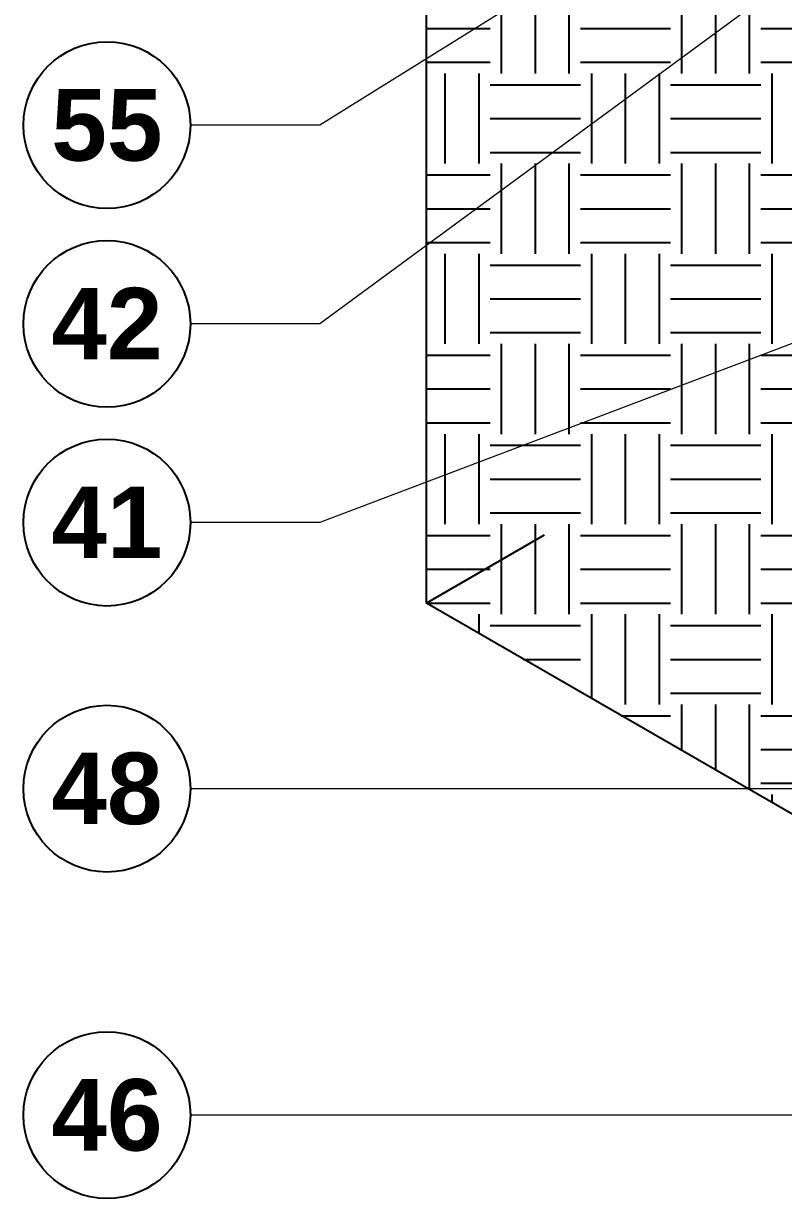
# Model space of a CAD drawing. Header units: millimetres. Extents: x 0 to 297, y 0 to 420.
# Drawn here: x 40.12 to 61.52, y 54.34 to 87.45 of the extents above; entities that cross this region are included whole.
import ezdxf
from ezdxf.enums import TextEntityAlignment as Align

# ---------------------------------------------------------------- set-up
doc = ezdxf.new("R2010")
doc.units = ezdxf.units.MM
for name, color, linetype in [('2-AXO-ARISTAS', 7, 'Continuous'), ('2-AXO-RAYADOS', 8, 'Continuous'), ('3-TEXTOS', 7, 'Continuous')]:
    doc.layers.add(name, color=color, linetype=linetype)
doc.styles.add('ARIAL-NEGRITA', font='arialbd.ttf')

msp = doc.modelspace()

# ---------------------------------------------------------------- hatches: boundary and pattern name
at = {"layer": '2-AXO-RAYADOS'}
h = msp.add_hatch(dxfattribs=at)
h.set_pattern_fill('EARTH', color=8, scale=0.4)
h.set_pattern_definition([(0, (-122, 0), (2.54, 2.54), [2.54, -2.54]), (0, (-122, 0.9525), (2.54, 2.54), [2.54, -2.54]), (0, (-122, 1.905), (2.54, 2.54), [2.54, -2.54]), (90, (-121.6825, 2.2225), (-2.54, 2.54), [2.54, -2.54]), (90, (-120.73, 2.2225), (-2.54, 2.54), [2.54, -2.54]), (90, (-119.7775, 2.2225), (-2.54, 2.54), [2.54, -2.54])])
h.paths.add_polyline_path([(62.028, 88.59), (62.028, 88.59), (62.028, 88.59), (62.028, 88.59), (62.028, 88.59), (62.028, 88.59), (62.028, 88.59), (62.028, 88.59), (62.028, 88.59), (62.028, 88.59), (62.028, 88.591), (62.028, 88.591), (62.027, 88.591), (62.027, 88.591), (62.027, 88.591), (62.027, 88.591), (62.027, 88.591), (62.027, 88.591), (62.027, 88.591), (62.027, 88.591), (62.027, 88.591), (62.027, 88.591), (62.027, 88.591), (62.027, 88.591), (62.027, 88.591), (62.027, 88.591), (62.027, 88.591), (62.027, 88.591), (62.027, 88.591), (62.027, 88.591), (62.027, 88.591), (62.027, 88.591), (62.027, 88.591), (62.027, 88.591), (62.027, 88.591), (62.027, 88.592), (62.027, 88.592), (62.027, 88.592), (62.027, 88.592), (62.027, 88.592), (62.027, 88.592), (51.467, 94.688), (51.467, 94.688), (51.467, 94.688), (51.467, 94.688), (51.466, 94.688), (51.466, 94.688), (51.466, 94.688), (51.466, 94.688), (51.466, 94.688), (51.465, 94.688), (51.465, 94.688), (51.465, 94.688), (51.465, 94.688), (51.465, 94.688), (51.465, 94.688), (51.464, 94.688), (51.464, 94.687), (51.464, 94.687), (51.464, 94.687), (51.464, 94.687), (51.464, 94.687), (51.464, 94.686), (51.464, 71.117), (51.464, 71.117), (51.464, 71.117), (51.464, 71.117), (51.464, 71.117), (51.464, 71.117), (51.464, 71.117), (51.464, 71.117), (51.464, 71.116), (51.464, 71.116), (51.464, 71.116), (51.464, 71.116), (51.464, 71.116), (51.464, 71.116), (51.464, 71.116), (51.464, 71.116), (51.464, 71.116), (51.464, 71.116), (51.464, 71.116), (51.464, 71.116), (51.464, 71.116), (51.464, 71.116), (51.464, 71.116), (51.464, 71.116), (51.464, 71.116), (51.465, 71.116), (51.465, 71.116), (51.465, 71.116), (51.465, 71.116), (51.465, 71.116), (51.465, 71.116), (51.465, 71.115), (51.465, 71.115), (51.465, 71.115), (51.465, 71.115), (51.465, 71.115), (51.465, 71.115), (51.465, 71.115), (51.465, 71.115), (51.465, 71.115), (51.465, 71.115), (51.465, 71.115), (51.465, 71.115), (62.025, 65.019), (62.025, 65.019), (62.025, 65.018), (62.025, 65.018), (62.025, 65.018), (62.026, 65.018), (62.026, 65.018), (62.026, 65.018), (62.026, 65.018), (62.026, 65.019), (62.027, 65.019), (62.027, 65.019), (62.027, 65.019), (62.027, 65.019), (62.027, 65.019), (62.027, 65.019), (62.027, 65.019), (62.027, 65.02), (62.028, 65.02), (62.028, 65.02), (62.028, 65.02), (62.028, 65.02), (62.028, 88.59), (62.028, 88.59)])

# ---------------------------------------------------------------- linework, layer by layer
at = {"layer": '2-AXO-ARISTAS', "lineweight": 25}
for p, q in [((51.466, 71.117), (51.466, 94.686)), ((54.781, 73.031), (51.466, 71.117)), ((62.026, 65.02), (51.466, 71.117))]:
    msp.add_line(p, q, dxfattribs=at)
at = {"layer": '3-TEXTOS', "lineweight": 13}
for points in [[(73.151, 99.966), (48.466, 84.588), (44.816, 84.588)], [(70.322, 95.067), (48.466, 78.988), (44.816, 78.988)], [(76.922, 84.181), (48.466, 73.388), (44.816, 73.388)], [(75.602, 65.891), (48.466, 65.891), (44.816, 65.891)], [(86.821, 56.692), (48.466, 56.692), (44.816, 56.692)]]:
    msp.add_lwpolyline(points, dxfattribs=at)
at = {"layer": '3-TEXTOS', "true_color": 0x000000}
for centre in [(42.466, 84.588), (42.466, 78.988), (42.466, 73.388), (42.466, 65.891), (42.466, 56.692)]:
    msp.add_circle(centre, 2.35, dxfattribs=at)

# ---------------------------------------------------------------- texts
at = {"layer": '3-TEXTOS', "style": 'ARIAL-NEGRITA'}
for s, p in [('55', (42.466, 83.588)), ('42', (42.466, 77.988)), ('41', (42.466, 72.388)), ('48', (42.466, 64.891)), ('46', (42.466, 55.692))]:
    msp.add_text(s, height=2.016, dxfattribs=at).set_placement(p, align=Align.CENTER)

doc.saveas('drawing.dxf')
